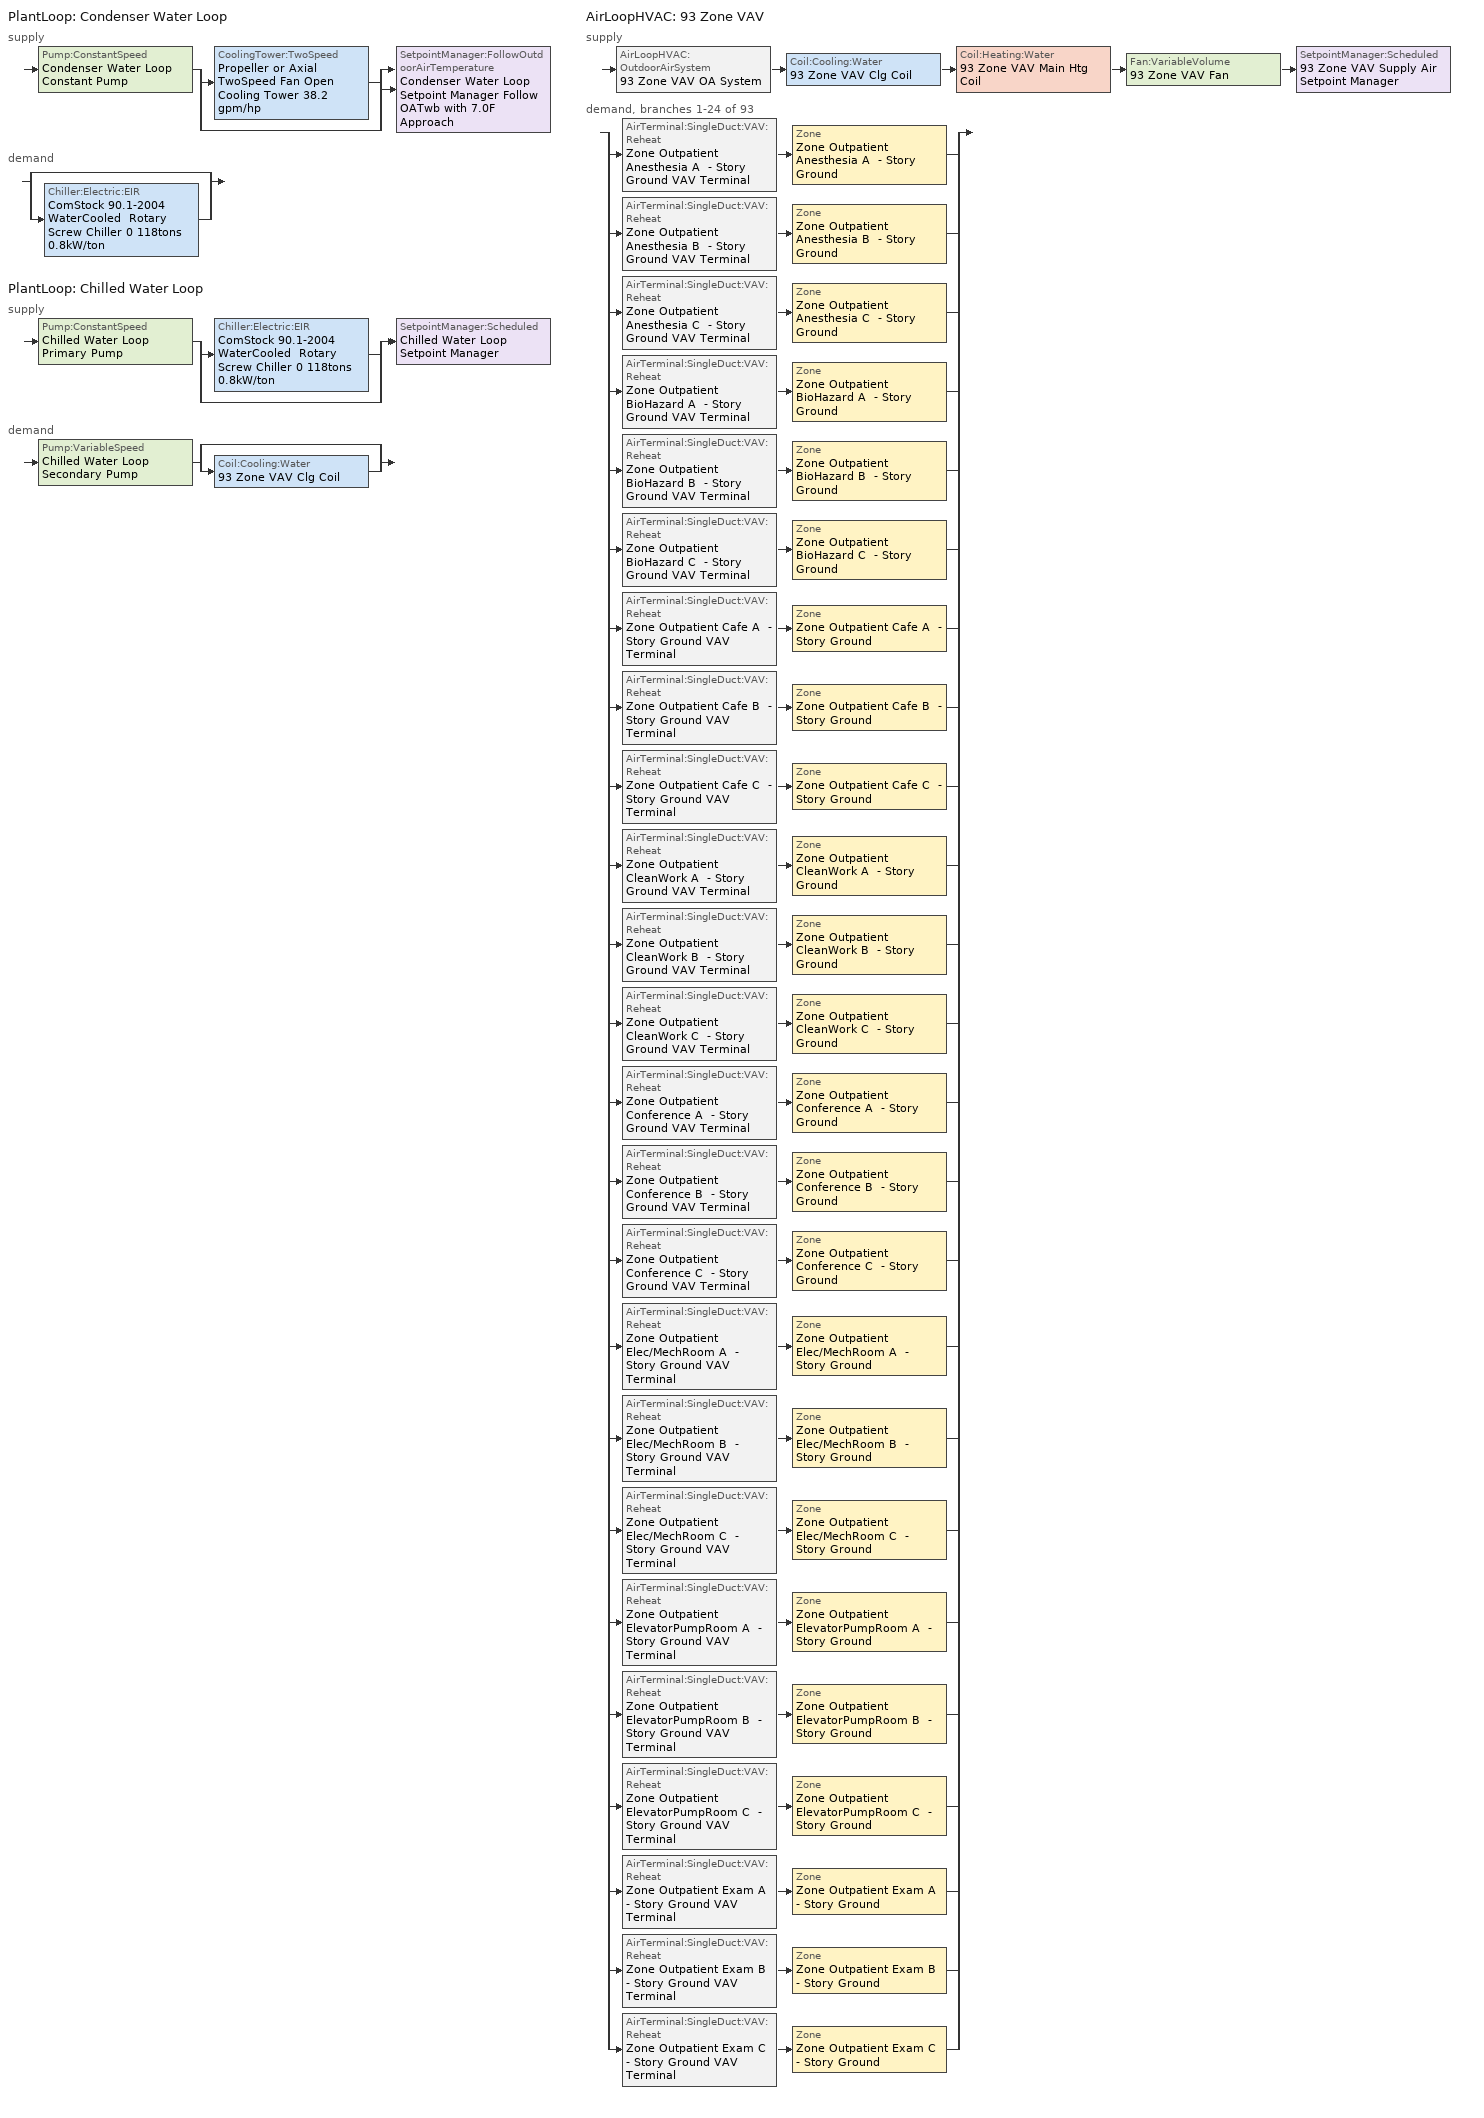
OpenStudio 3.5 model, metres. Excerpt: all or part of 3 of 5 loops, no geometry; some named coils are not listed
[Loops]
PlantLoop 'Condenser Water Loop'
 supply: Pump:ConstantSpeed 'Condenser Water Loop Constant Pump' > split
  | CoolingTower:TwoSpeed 'Propeller or Axial TwoSpeed Fan Open Cooling Tower 38.2 gpm/hp'
  | bypass
  join > SetpointManager:FollowOutdoorAirTemperature 'Condenser Water Loop Setpoint Manager Follow OATwb with 7.0F Approach'
 demand: split
  | bypass
  | Chiller:Electric:EIR 'ComStock 90.1-2004 WaterCooled  Rotary Screw Chiller 0 118tons 0.8kW/ton'
PlantLoop 'Chilled Water Loop'
 supply: Pump:ConstantSpeed 'Chilled Water Loop Primary Pump' > split
  | Chiller:Electric:EIR 'ComStock 90.1-2004 WaterCooled  Rotary Screw Chiller 0 118tons 0.8kW/ton'
  | bypass
  join > SetpointManager:Scheduled 'Chilled Water Loop Setpoint Manager'
 demand: Pump:VariableSpeed 'Chilled Water Loop Secondary Pump' > split
  | bypass
  | Coil:Cooling:Water '93 Zone VAV Clg Coil'
AirLoopHVAC '93 Zone VAV'
 supply: AirLoopHVAC:OutdoorAirSystem '93 Zone VAV OA System' > Coil:Cooling:Water '93 Zone VAV Clg Coil' > Coil:Heating:Water '93 Zone VAV Main Htg Coil' > Fan:VariableVolume '93 Zone VAV Fan' > SetpointManager:Scheduled '93 Zone VAV Supply Air Setpoint Manager'
 demand, branches 1-24 of 93: split
  | AirTerminal:SingleDuct:VAV:Reheat 'Zone Outpatient Anesthesia A  - Story Ground VAV Terminal' > Zone 'Zone Outpatient Anesthesia A  - Story Ground'
  | AirTerminal:SingleDuct:VAV:Reheat 'Zone Outpatient Anesthesia B  - Story Ground VAV Terminal' > Zone 'Zone Outpatient Anesthesia B  - Story Ground'
  | AirTerminal:SingleDuct:VAV:Reheat 'Zone Outpatient Anesthesia C  - Story Ground VAV Terminal' > Zone 'Zone Outpatient Anesthesia C  - Story Ground'
  | AirTerminal:SingleDuct:VAV:Reheat 'Zone Outpatient BioHazard A  - Story Ground VAV Terminal' > Zone 'Zone Outpatient BioHazard A  - Story Ground'
  | AirTerminal:SingleDuct:VAV:Reheat 'Zone Outpatient BioHazard B  - Story Ground VAV Terminal' > Zone 'Zone Outpatient BioHazard B  - Story Ground'
  | AirTerminal:SingleDuct:VAV:Reheat 'Zone Outpatient BioHazard C  - Story Ground VAV Terminal' > Zone 'Zone Outpatient BioHazard C  - Story Ground'
  | AirTerminal:SingleDuct:VAV:Reheat 'Zone Outpatient Cafe A  - Story Ground VAV Terminal' > Zone 'Zone Outpatient Cafe A  - Story Ground'
  | AirTerminal:SingleDuct:VAV:Reheat 'Zone Outpatient Cafe B  - Story Ground VAV Terminal' > Zone 'Zone Outpatient Cafe B  - Story Ground'
  | AirTerminal:SingleDuct:VAV:Reheat 'Zone Outpatient Cafe C  - Story Ground VAV Terminal' > Zone 'Zone Outpatient Cafe C  - Story Ground'
  | AirTerminal:SingleDuct:VAV:Reheat 'Zone Outpatient CleanWork A  - Story Ground VAV Terminal' > Zone 'Zone Outpatient CleanWork A  - Story Ground'
  | AirTerminal:SingleDuct:VAV:Reheat 'Zone Outpatient CleanWork B  - Story Ground VAV Terminal' > Zone 'Zone Outpatient CleanWork B  - Story Ground'
  | AirTerminal:SingleDuct:VAV:Reheat 'Zone Outpatient CleanWork C  - Story Ground VAV Terminal' > Zone 'Zone Outpatient CleanWork C  - Story Ground'
  | AirTerminal:SingleDuct:VAV:Reheat 'Zone Outpatient Conference A  - Story Ground VAV Terminal' > Zone 'Zone Outpatient Conference A  - Story Ground'
  | AirTerminal:SingleDuct:VAV:Reheat 'Zone Outpatient Conference B  - Story Ground VAV Terminal' > Zone 'Zone Outpatient Conference B  - Story Ground'
  | AirTerminal:SingleDuct:VAV:Reheat 'Zone Outpatient Conference C  - Story Ground VAV Terminal' > Zone 'Zone Outpatient Conference C  - Story Ground'
  | AirTerminal:SingleDuct:VAV:Reheat 'Zone Outpatient Elec/MechRoom A  - Story Ground VAV Terminal' > Zone 'Zone Outpatient Elec/MechRoom A  - Story Ground'
  | AirTerminal:SingleDuct:VAV:Reheat 'Zone Outpatient Elec/MechRoom B  - Story Ground VAV Terminal' > Zone 'Zone Outpatient Elec/MechRoom B  - Story Ground'
  | AirTerminal:SingleDuct:VAV:Reheat 'Zone Outpatient Elec/MechRoom C  - Story Ground VAV Terminal' > Zone 'Zone Outpatient Elec/MechRoom C  - Story Ground'
  | AirTerminal:SingleDuct:VAV:Reheat 'Zone Outpatient ElevatorPumpRoom A  - Story Ground VAV Terminal' > Zone 'Zone Outpatient ElevatorPumpRoom A  - Story Ground'
  | AirTerminal:SingleDuct:VAV:Reheat 'Zone Outpatient ElevatorPumpRoom B  - Story Ground VAV Terminal' > Zone 'Zone Outpatient ElevatorPumpRoom B  - Story Ground'
  | AirTerminal:SingleDuct:VAV:Reheat 'Zone Outpatient ElevatorPumpRoom C  - Story Ground VAV Terminal' > Zone 'Zone Outpatient ElevatorPumpRoom C  - Story Ground'
  | AirTerminal:SingleDuct:VAV:Reheat 'Zone Outpatient Exam A  - Story Ground VAV Terminal' > Zone 'Zone Outpatient Exam A  - Story Ground'
  | AirTerminal:SingleDuct:VAV:Reheat 'Zone Outpatient Exam B  - Story Ground VAV Terminal' > Zone 'Zone Outpatient Exam B  - Story Ground'
  | AirTerminal:SingleDuct:VAV:Reheat 'Zone Outpatient Exam C  - Story Ground VAV Terminal' > Zone 'Zone Outpatient Exam C  - Story Ground'
[SizingPeriod:DesignDay] Barometric Pressure {Pa}=97784; Sky Clearness=0; Rain Indicator=No; Snow Indicator=No; Day of Month=21; Daylight Saving Time Indicator=No; Humidity Condition Type=Wetbulb; Dry-Bulb Temperature Range Modifier Type=DefaultMultipliers
Name | Maximum Dry-Bulb Temperature {C} | Daily Dry-Bulb Temperature Range {deltaC} | Wind Speed {m/s} | Wind Direction {deg} | Month | Day Type | Wetbulb or DewPoint at Maximum Dry-Bulb {C} | Solar Model Indicator | ASHRAE Clear Sky Optical Depth for Beam Irradiance | ASHRAE Clear Sky Optical Depth for Diffuse Irradiance
Knoxville Municipal Ann Htg 99% Condns DB 1 | -6.2 | 0 | 2.5 | 50 | 1 | WinterDesignDay | -6.2 | ASHRAEClearSky
Knoxville Municipal Ann Htg 99.6% Condns DB 1 | -8.6 | 0 | 2.5 | 50 | 1 | WinterDesignDay | -8.6 | ASHRAEClearSky
Knoxville Municipal Ann Htg Wind 99% Condns WS=>MCDB 1 | 12 | 0 | 9.6 | 50 | 1 | WinterDesignDay | 12 | ASHRAEClearSky
Knoxville Municipal April .4% Condns DB=>MCWB 1 | 29.1 | 12 | 3.2 | 260 | 4 | SummerDesignDay | 19 | ASHRAETau | 0.393 | 2.299
Knoxville Municipal April .4% Condns WB=>MCDB 1 | 26.6 | 12 | 3.2 | 260 | 4 | SummerDesignDay | 21.1 | ASHRAETau | 0.393 | 2.299
Knoxville Municipal August .4% Condns DB=>MCWB 1 | 35.7 | 10.6 | 3.2 | 260 | 8 | SummerDesignDay | 23.8 | ASHRAETau | 0.443 | 2.198
Knoxville Municipal August .4% Condns WB=>MCDB 1 | 31.7 | 10.6 | 3.2 | 260 | 8 | SummerDesignDay | 25.6 | ASHRAETau | 0.443 | 2.198
Knoxville Municipal December .4% Condns DB=>MCWB 1 | 20.5 | 9.4 | 3.2 | 260 | 12 | SummerDesignDay | 16.8 | ASHRAETau | 0.336 | 2.601
Knoxville Municipal December .4% Condns WB=>MCDB 1 | 19.8 | 9.4 | 3.2 | 260 | 12 | SummerDesignDay | 17.4 | ASHRAETau | 0.336 | 2.601
Knoxville Municipal February .4% Condns DB=>MCWB 1 | 21.9 | 10.2 | 3.2 | 260 | 2 | SummerDesignDay | 15.6 | ASHRAETau | 0.342 | 2.523
Knoxville Municipal February .4% Condns WB=>MCDB 1 | 20.2 | 10.2 | 3.2 | 260 | 2 | SummerDesignDay | 16.8 | ASHRAETau | 0.342 | 2.523
Knoxville Municipal January .4% Condns DB=>MCWB 1 | 20.6 | 9.5 | 3.2 | 260 | 1 | SummerDesignDay | 15.3 | ASHRAETau | 0.331 | 2.605
Knoxville Municipal January .4% Condns WB=>MCDB 1 | 19.1 | 9.5 | 3.2 | 260 | 1 | SummerDesignDay | 16 | ASHRAETau | 0.331 | 2.605
Knoxville Municipal July .4% Condns DB=>MCWB 1 | 35.7 | 10.3 | 3.2 | 260 | 7 | SummerDesignDay | 23.7 | ASHRAETau | 0.455 | 2.134
Knoxville Municipal July .4% Condns WB=>MCDB 1 | 31.8 | 10.3 | 3.2 | 260 | 7 | SummerDesignDay | 25.9 | ASHRAETau | 0.455 | 2.134
Knoxville Municipal June .4% Condns DB=>MCWB 1 | 34.1 | 10.8 | 3.2 | 260 | 6 | SummerDesignDay | 22.9 | ASHRAETau | 0.429 | 2.182
Knoxville Municipal June .4% Condns WB=>MCDB 1 | 31.3 | 10.8 | 3.2 | 260 | 6 | SummerDesignDay | 25.2 | ASHRAETau | 0.429 | 2.182
Knoxville Municipal March .4% Condns DB=>MCWB 1 | 26.1 | 11.6 | 3.2 | 260 | 3 | SummerDesignDay | 16.7 | ASHRAETau | 0.369 | 2.413
Knoxville Municipal March .4% Condns WB=>MCDB 1 | 24 | 11.6 | 3.2 | 260 | 3 | SummerDesignDay | 18.3 | ASHRAETau | 0.369 | 2.413
Knoxville Municipal May .4% Condns DB=>MCWB 1 | 31.1 | 11.5 | 3.2 | 260 | 5 | SummerDesignDay | 21.2 | ASHRAETau | 0.411 | 2.209
Knoxville Municipal May .4% Condns WB=>MCDB 1 | 28.4 | 11.5 | 3.2 | 260 | 5 | SummerDesignDay | 23.5 | ASHRAETau | 0.411 | 2.209
Knoxville Municipal November .4% Condns DB=>MCWB 1 | 24.7 | 11.2 | 3.2 | 260 | 11 | SummerDesignDay | 17.6 | ASHRAETau | 0.353 | 2.525
Knoxville Municipal November .4% Condns WB=>MCDB 1 | 22.7 | 11.2 | 3.2 | 260 | 11 | SummerDesignDay | 19.4 | ASHRAETau | 0.353 | 2.525
Knoxville Municipal October .4% Condns DB=>MCWB 1 | 28.5 | 12.1 | 3.2 | 260 | 10 | SummerDesignDay | 20.5 | ASHRAETau | 0.372 | 2.443
Knoxville Municipal October .4% Condns WB=>MCDB 1 | 26.4 | 12.1 | 3.2 | 260 | 10 | SummerDesignDay | 21.9 | ASHRAETau | 0.372 | 2.443
Knoxville Municipal September .4% Condns DB=>MCWB 1 | 33.5 | 10.9 | 3.2 | 260 | 9 | SummerDesignDay | 21.7 | ASHRAETau | 0.404 | 2.354
Knoxville Municipal September .4% Condns WB=>MCDB 1 | 29.6 | 10.9 | 3.2 | 260 | 9 | SummerDesignDay | 24.1 | ASHRAETau | 0.404 | 2.354
[Sizing:Zone] Zone Cooling Design Supply Air Temperature Input Method=SupplyAirTemperature; Zone Cooling Design Supply Air Temperature {C}=12.7778; Zone Cooling Design Supply Air Temperature Difference {deltaC}=11.11; Zone Heating Design Supply Air Temperature Input Method=SupplyAirTemperature; Zone Heating Design Supply Air Temperature {C}=40; Zone Heating Design Supply Air Temperature Difference {deltaC}=11.11; Zone Cooling Design Supply Air Humidity Ratio {kg-H2O/kg-air}=0.0085; Zone Heating Design Supply Air Humidity Ratio {kg-H2O/kg-air}=0.008; Cooling Design Air Flow Method=DesignDayWithLimit; Heating Design Air Flow Method=DesignDay; Account for Dedicated Outdoor Air System=No; Dedicated Outdoor Air System Control Strategy=NeutralSupplyAir; Dedicated Outdoor Air Low Setpoint Temperature for Design {C}=autosize; Dedicated Outdoor Air High Setpoint Temperature for Design {C}=autosize; Zone Load Sizing Method=Sensible Load Only No Latent Load; Zone Latent Cooling Design Supply Air Humidity Ratio Input Method=HumidityRatioDifference; Zone Cooling Design Supply Air Humidity Ratio Difference {kgWater/kgDryAir}=0.005; Zone Latent Heating Design Supply Air Humidity Ratio Input Method=HumidityRatioDifference; Zone Humidification Design Supply Air Humidity Ratio Difference {kgWater/kgDryAir}=0.005
Zone Outpatient BioHazard A  - Story Ground; Zone Outpatient BioHazard B  - Story Ground; Zone Outpatient BioHazard C  - Story Ground; Zone Outpatient ElevatorPumpRoom A  - Story Ground; Zone Outpatient ElevatorPumpRoom B  - Story Ground; Zone Outpatient ElevatorPumpRoom C  - Story Ground; Zone Outpatient Anesthesia A  - Story Ground; Zone Outpatient Anesthesia B  - Story Ground; Zone Outpatient Anesthesia C  - Story Ground; Zone Outpatient CleanWork A  - Story Ground; Zone Outpatient CleanWork B  - Story Ground; Zone Outpatient CleanWork C  - Story Ground; Zone Outpatient Conference A  - Story Ground; Zone Outpatient Conference B  - Story Ground; Zone Outpatient Conference C  - Story Ground; Zone Outpatient Cafe A  - Story Ground; Zone Outpatient Cafe B  - Story Ground; Zone Outpatient Cafe C  - Story Ground; Zone Outpatient Elec/MechRoom A  - Story Ground; Zone Outpatient Elec/MechRoom B  - Story Ground; Zone Outpatient Elec/MechRoom C  - Story Ground; Zone Outpatient Exam A  - Story Ground; Zone Outpatient Exam B  - Story Ground; Zone Outpatient Exam C  - Story Ground
[Zone equipment]
Zone Outpatient BioHazard A  - Story Ground: Zone Outpatient BioHazard A  - Story Ground VAV Terminal
Zone Outpatient BioHazard B  - Story Ground: Zone Outpatient BioHazard B  - Story Ground VAV Terminal
Zone Outpatient BioHazard C  - Story Ground: Zone Outpatient BioHazard C  - Story Ground VAV Terminal
Zone Outpatient ElevatorPumpRoom A  - Story Ground: Zone Outpatient ElevatorPumpRoom A  - Story Ground VAV Terminal
Zone Outpatient ElevatorPumpRoom B  - Story Ground: Zone Outpatient ElevatorPumpRoom B  - Story Ground VAV Terminal
Zone Outpatient ElevatorPumpRoom C  - Story Ground: Zone Outpatient ElevatorPumpRoom C  - Story Ground VAV Terminal
Zone Outpatient Anesthesia A  - Story Ground: Zone Outpatient Anesthesia A  - Story Ground Exhaust Fan, Zone Outpatient Anesthesia A  - Story Ground VAV Terminal
Zone Outpatient Anesthesia B  - Story Ground: Zone Outpatient Anesthesia B  - Story Ground Exhaust Fan, Zone Outpatient Anesthesia B  - Story Ground VAV Terminal
Zone Outpatient Anesthesia C  - Story Ground: Zone Outpatient Anesthesia C  - Story Ground Exhaust Fan, Zone Outpatient Anesthesia C  - Story Ground VAV Terminal
Zone Outpatient CleanWork A  - Story Ground: Zone Outpatient CleanWork A  - Story Ground VAV Terminal
Zone Outpatient CleanWork B  - Story Ground: Zone Outpatient CleanWork B  - Story Ground VAV Terminal
Zone Outpatient CleanWork C  - Story Ground: Zone Outpatient CleanWork C  - Story Ground VAV Terminal
Zone Outpatient Conference A  - Story Ground: Zone Outpatient Conference A  - Story Ground VAV Terminal
Zone Outpatient Conference B  - Story Ground: Zone Outpatient Conference B  - Story Ground VAV Terminal
Zone Outpatient Conference C  - Story Ground: Zone Outpatient Conference C  - Story Ground VAV Terminal
Zone Outpatient Cafe A  - Story Ground: Zone Outpatient Cafe A  - Story Ground VAV Terminal
Zone Outpatient Cafe B  - Story Ground: Zone Outpatient Cafe B  - Story Ground VAV Terminal
Zone Outpatient Cafe C  - Story Ground: Zone Outpatient Cafe C  - Story Ground VAV Terminal
Zone Outpatient Elec/MechRoom A  - Story Ground: Zone Outpatient Elec/MechRoom A  - Story Ground VAV Terminal
Zone Outpatient Elec/MechRoom B  - Story Ground: Zone Outpatient Elec/MechRoom B  - Story Ground VAV Terminal
Zone Outpatient Elec/MechRoom C  - Story Ground: Zone Outpatient Elec/MechRoom C  - Story Ground VAV Terminal
Zone Outpatient Exam A  - Story Ground: Zone Outpatient Exam A  - Story Ground VAV Terminal
Zone Outpatient Exam B  - Story Ground: Zone Outpatient Exam B  - Story Ground VAV Terminal
Zone Outpatient Exam C  - Story Ground: Zone Outpatient Exam C  - Story Ground VAV Terminal
[Fan:ZoneExhaust] Availability Schedule=OutPatientHealthCare Hours_of_operation; Fan Total Efficiency=0.0660786; Pressure Rise {Pa}=124.544; Flow Fraction Schedule=OutPatientHealthCare Hours_of_operation; System Availability Manager Coupling Mode=Decoupled
Name | Maximum Flow Rate {m3/s}
Zone Outpatient Anesthesia A  - Story Ground Exhaust Fan; Zone Outpatient Anesthesia C  - Story Ground Exhaust Fan | 0.00518538
Zone Outpatient Anesthesia B  - Story Ground Exhaust Fan | 0.0565722
[PlantLoop] Glycol Concentration=0; Plant Loop Volume {m3}=Autocalculate; Load Distribution Scheme=Optimal
Name | Maximum Loop Temperature {C} | Minimum Loop Temperature {C} | Common Pipe Simulation
Condenser Water Loop | 80 | 5
Chilled Water Loop | 40 | 1 | CommonPipe
[Sizing:Plant] Sizing Option=NonCoincident; Zone Timesteps in Averaging Window=1; Coincident Sizing Factor Mode=None
Name | Loop Type | Design Loop Exit Temperature {C} | Loop Design Temperature Difference {deltaC}
Condenser Water Loop | Condenser | 29.4444 | 5.55556
Chilled Water Loop | Cooling | 6.66667 | 5.61111
[SetpointManager:Scheduled] Control Variable=Temperature
Name | Schedule | Setpoint Node or NodeList
Chilled Water Loop Setpoint Manager | Chilled Water Loop Temp - 44F | Chilled Water Loop Supply Outlet Node
93 Zone VAV Supply Air Setpoint Manager | Supply Air Temp - 55.0F | 93 Zone VAV Supply Outlet Node
[Pump:ConstantSpeed] Rated Flow Rate {m3/s}=autosize; Rated Power Consumption {W}=autosize; Fraction of Motor Inefficiencies to Fluid Stream=0; Pump Control Type=Intermittent; Design Power Sizing Method=PowerPerFlowPerPressure; Design Electric Power per Unit Flow Rate {W/(m3/s)}=348701.1; Design Shaft Power per Unit Flow Rate per Unit Head {W-s/m3-Pa}=1.28205
Name | Rated Pump Head {Pa} | Motor Efficiency
Condenser Water Loop Constant Pump | 148557 | 0.895
Chilled Water Loop Primary Pump | 44836 | 0.84
[Pump:VariableSpeed]
Chilled Water Loop Secondary Pump: Rated Pump Head {Pa}=134508; Motor Efficiency=0.875; Fraction of Motor Inefficiencies to Fluid Stream=0; Coefficient 1 of the Part Load Performance Curve=0; Coefficient 2 of the Part Load Performance Curve=0.0205; Coefficient 3 of the Part Load Performance Curve=0.4101; Coefficient 4 of the Part Load Performance Curve=0.5753; Pump Control Type=Intermittent; Skin Loss Radiative Fraction=0.5; Design Power Sizing Method=PowerPerFlowPerPressure; Design Electric Power per Unit Flow Rate {W/(m3/s)}=348701.1; Design Shaft Power per Unit Flow Rate per Unit Head {W-s/m3-Pa}=1.28205; Design Minimum Flow Rate Fraction=0
[SetpointManager:FollowOutdoorAirTemperature]
Condenser Water Loop Setpoint Manager Follow OATwb with 7.0F Approach: Control Variable=Temperature; Reference Temperature Type=OutdoorAirWetBulb; Offset Temperature Difference {deltaC}=3.88889; Maximum Setpoint Temperature {C}=29.4444; Minimum Setpoint Temperature {C}=21.1111; Setpoint Node or NodeList=Condenser Water Loop Supply Outlet Node
[CoolingTower:TwoSpeed]
Propeller or Axial TwoSpeed Fan Open Cooling Tower 38.2 gpm/hp: Design Water Flow Rate {m3/s}=autosize; High Fan Speed Air Flow Rate {m3/s}=autosize; High Fan Speed Fan Power {W}=6595.57; High Fan Speed U-Factor Times Area Value {W/K}=autosize; Low Fan Speed Air Flow Rate {m3/s}=AutoSize; Low Fan Speed Fan Power {W}=1978.67; Low Fan Speed U-Factor Times Area Value {W/K}=AutoSize; Number of Cells=1; Sizing Factor=1; Design Inlet Air Dry-Bulb Temperature {C}=35; Design Inlet Air Wet-Bulb Temperature {C}=25.6; Design Approach Temperature {deltaC}=autosize; Design Range Temperature {deltaC}=autosize
[Chiller:Electric:EIR]
ComStock 90.1-2004 WaterCooled  Rotary Screw Chiller 0 118tons 0.8kW/ton: Reference Capacity {W}=Autosize; Reference COP {W/W}=4.4519; Reference Leaving Chilled Water Temperature {C}=6.66667; Reference Entering Condenser Fluid Temperature {C}=35; Reference Chilled Water Flow Rate {m3/s}=Autosize; Cooling Capacity Function of Temperature Curve=ChlrWtrPosDispPathAAllQRatio_fTchwsTcwsSI; Electric Input to Cooling Output Ratio Function of Temperature Curve=ChlrWtrPosDispPathAAllEIRRatio_fTchwsTcwsSI; Electric Input to Cooling Output Ratio Function of Part Load Ratio Curve=ChlrWtrPosDispPathAAllEIRRatio_fQRatio; Minimum Part Load Ratio=0.15; Maximum Part Load Ratio=1; Optimum Part Load Ratio=1; Minimum Unloading Ratio=0.25; Condenser Type=WaterCooled; Leaving Chilled Water Lower Temperature Limit {C}=2.22222; Chiller Flow Mode=ConstantFlow; Design Heat Recovery Water Flow Rate {m3/s}=0; Sizing Factor=1; Basin Heater Capacity {W/K}=0; Basin Heater Setpoint Temperature {C}=10; Condenser Heat Recovery Relative Capacity Fraction=1
[AirLoopHVAC]
93 Zone VAV: Availability Schedule=93 Zone VAV Occ Sch; Design Supply Air Flow Rate {m3/s}=AutoSize; Design Return Air Flow Fraction of Supply Air Flow=1
[Sizing:System]
93 Zone VAV: Type of Load to Size On=Sensible; Design Outdoor Air Flow Rate {m3/s}=7.77821; Central Heating Maximum System Air Flow Ratio=0.3; Preheat Design Temperature {C}=7.22222; Preheat Design Humidity Ratio {kg-H2O/kg-Air}=0.008; Precool Design Temperature {C}=12.7778; Precool Design Humidity Ratio {kg-H2O/kg-Air}=0.008; Central Cooling Design Supply Air Temperature {C}=12.7778; Central Heating Design Supply Air Temperature {C}=12.7778; Sizing Option=Coincident; 100% Outdoor Air in Cooling=No; 100% Outdoor Air in Heating=No; Central Cooling Design Supply Air Humidity Ratio {kg-H2O/kg-Air}=0.0085; Central Heating Design Supply Air Humidity Ratio {kg-H2O/kg-Air}=0.008; Cooling Design Air Flow Method=DesignDay; Cooling Design Air Flow Rate {m3/s}=0; Heating Design Air Flow Method=DesignDay; Heating Design Air Flow Rate {m3/s}=0; System Outdoor Air Method=ZoneSum; Zone Maximum Outdoor Air Fraction=1; Cooling Supply Air Flow Rate Per Floor Area {m3/s-m2}=0.00996765; Cooling Fraction of Autosized Cooling Supply Air Flow Rate=1; Cooling Supply Air Flow Rate Per Unit Cooling Capacity {m3/s-W}=3.94755e-05; Heating Supply Air Flow Rate Per Floor Area {m3/s-m2}=0.00996765; Heating Fraction of Autosized Heating Supply Air Flow Rate=1; Heating Fraction of Autosized Cooling Supply Air Flow Rate=1; Heating Supply Air Flow Rate Per Unit Heating Capacity {m3/s-W}=3.15882e-05; Cooling Design Capacity Method=CoolingDesignCapacity; Cooling Design Capacity {W}=autosize; Cooling Design Capacity Per Floor Area {W/m2}=234.7; Fraction of Autosized Cooling Design Capacity=1; Heating Design Capacity Method=HeatingDesignCapacity; Heating Design Capacity {W}=autosize; Heating Design Capacity Per Floor Area {W/m2}=157; Fraction of Autosized Heating Design Capacity=1; Central Cooling Capacity Control Method=OnOff
[Fan:VariableVolume]
93 Zone VAV Fan: Availability Schedule=Always On Discrete; Fan Total Efficiency=0.6084; Pressure Rise {Pa}=1389.92; Maximum Flow Rate {m3/s}=Autosize; Fan Power Minimum Flow Rate Input Method=Fraction; Fan Power Minimum Flow Fraction=0.25; Fan Power Minimum Air Flow Rate {m3/s}=0; Motor Efficiency=0.936; Motor In Airstream Fraction=1; Fan Power Coefficient 1=0.04076; Fan Power Coefficient 2=0.0881; Fan Power Coefficient 3=-0.0729; Fan Power Coefficient 4=0.9437; Fan Power Coefficient 5=0
[Controller:WaterCoil]
93 Zone VAV Clg Coil Controller: Water Coil=93 Zone VAV Clg Coil; Action=Reverse; Minimum Actuated Flow {m3/s}=0
[Coil:Cooling:Water]
93 Zone VAV Clg Coil: Availability Schedule=Always On Discrete; Design Inlet Water Temperature {C}=Autosize; Heat Exchanger Configuration=CrossFlow
[Controller:OutdoorAir]
93 Zone VAV OA Controller: Minimum Outdoor Air Flow Rate {m3/s}=autosize; Maximum Outdoor Air Flow Rate {m3/s}=Autosize; Economizer Control Type=NoEconomizer; Economizer Control Action Type=ModulateFlow; Economizer Maximum Limit Dry-Bulb Temperature {C}=12.7778; Economizer Maximum Limit Enthalpy {J/kg}=64000; Lockout Type=LockoutWithHeating; Minimum Limit Type=FixedMinimum; Minimum Outdoor Air Schedule=Always On Discrete; Controller Mechanical Ventilation=93 Zone VAV Vent Controller; High Humidity Control=No; Heat Recovery Bypass Control Type=BypassWhenWithinEconomizerLimits
[Controller:MechanicalVentilation]
93 Zone VAV Vent Controller: Availability Schedule=Always On Discrete; System Outdoor Air Method=ZoneSum
[AirLoopHVAC:OutdoorAirSystem]
93 Zone VAV OA System: Controller=93 Zone VAV OA Controller
[AirTerminal:SingleDuct:VAV:Reheat] Availability Schedule=Always On Discrete; Maximum Air Flow Rate {m3/s}=AutoSize; Zone Minimum Air Flow Input Method=Constant; Constant Minimum Air Flow Fraction=0.4; Fixed Minimum Air Flow Rate {m3/s}=0; Maximum Hot Water or Steam Flow Rate {m3/s}=AutoSize; Minimum Hot Water or Steam Flow Rate {m3/s}=0; Convergence Tolerance=0.001; Damper Heating Action=Normal; Maximum Flow per Zone Floor Area During Reheat {m3/s-m2}=AutoSize; Maximum Flow Fraction During Reheat=0.6; Maximum Reheat Air Temperature {C}=40
Name | Reheat Coil | Control For Outdoor Air
Zone Outpatient Anesthesia A  - Story Ground VAV Terminal | Zone Outpatient Anesthesia A  - Story Ground Reheat Coil | Yes
Zone Outpatient Anesthesia B  - Story Ground VAV Terminal | Zone Outpatient Anesthesia B  - Story Ground Reheat Coil | Yes
Zone Outpatient Anesthesia C  - Story Ground VAV Terminal | Zone Outpatient Anesthesia C  - Story Ground Reheat Coil | Yes
Zone Outpatient BioHazard A  - Story Ground VAV Terminal | Zone Outpatient BioHazard A  - Story Ground Reheat Coil | Yes
Zone Outpatient BioHazard B  - Story Ground VAV Terminal | Zone Outpatient BioHazard B  - Story Ground Reheat Coil | Yes
Zone Outpatient BioHazard C  - Story Ground VAV Terminal | Zone Outpatient BioHazard C  - Story Ground Reheat Coil | No
Zone Outpatient Cafe A  - Story Ground VAV Terminal | Zone Outpatient Cafe A  - Story Ground Reheat Coil | No
Zone Outpatient Cafe B  - Story Ground VAV Terminal | Zone Outpatient Cafe B  - Story Ground Reheat Coil | No
Zone Outpatient Cafe C  - Story Ground VAV Terminal | Zone Outpatient Cafe C  - Story Ground Reheat Coil | No
Zone Outpatient CleanWork A  - Story Ground VAV Terminal | Zone Outpatient CleanWork A  - Story Ground Reheat Coil | No
Zone Outpatient CleanWork B  - Story Ground VAV Terminal | Zone Outpatient CleanWork B  - Story Ground Reheat Coil | No
Zone Outpatient CleanWork C  - Story Ground VAV Terminal | Zone Outpatient CleanWork C  - Story Ground Reheat Coil | No
Zone Outpatient Conference A  - Story Ground VAV Terminal | Zone Outpatient Conference A  - Story Ground Reheat Coil | No
Zone Outpatient Conference B  - Story Ground VAV Terminal | Zone Outpatient Conference B  - Story Ground Reheat Coil | No
Zone Outpatient Conference C  - Story Ground VAV Terminal | Zone Outpatient Conference C  - Story Ground Reheat Coil | No
Zone Outpatient Elec/MechRoom A  - Story Ground VAV Terminal | Zone Outpatient Elec/MechRoom A  - Story Ground Reheat Coil | No
Zone Outpatient Elec/MechRoom B  - Story Ground VAV Terminal | Zone Outpatient Elec/MechRoom B  - Story Ground Reheat Coil | No
Zone Outpatient Elec/MechRoom C  - Story Ground VAV Terminal | Zone Outpatient Elec/MechRoom C  - Story Ground Reheat Coil | No
Zone Outpatient ElevatorPumpRoom A  - Story Ground VAV Terminal | Zone Outpatient ElevatorPumpRoom A  - Story Ground Reheat Coil | No
Zone Outpatient ElevatorPumpRoom B  - Story Ground VAV Terminal | Zone Outpatient ElevatorPumpRoom B  - Story Ground Reheat Coil | No
Zone Outpatient ElevatorPumpRoom C  - Story Ground VAV Terminal | Zone Outpatient ElevatorPumpRoom C  - Story Ground Reheat Coil | No
Zone Outpatient Exam A  - Story Ground VAV Terminal | Zone Outpatient Exam A  - Story Ground Reheat Coil | No
Zone Outpatient Exam B  - Story Ground VAV Terminal | Zone Outpatient Exam B  - Story Ground Reheat Coil | No
Zone Outpatient Exam C  - Story Ground VAV Terminal | Zone Outpatient Exam C  - Story Ground Reheat Coil | No
[Schedule:Ruleset]
Name | Default Day Schedule | Summer Design Day Schedule | Winter Design Day Schedule
OutPatientHealthCare Hours_of_operation | OutPatientHealthCare Hours_of_operation Default | OutPatientHealthCare Hours_of_operation Summer Design Day | OutPatientHealthCare Hours_of_operation Winter Design Day
Chilled Water Loop Temp - 44F | Chilled Water Loop Temp - 44F Default
Supply Air Temp - 55.0F | Supply Air Temp - 55.0F Default
93 Zone VAV Occ Sch | 93 Zone VAV Occ Sch Default | 93 Zone VAV Occ Sch Summer Design Day | 93 Zone VAV Occ Sch Winter Design Day
[Schedule:Day]
OutPatientHealthCare Hours_of_operation Default; autogen OutPatientHealthCare Hours_of_operation 0_day_sch; autogen OutPatientHealthCare Hours_of_operation 1_day_sch: Yes, 24, 0, 1
OutPatientHealthCare Hours_of_operation Winter Design Day; OutPatientHealthCare Hours_of_operation Summer Design Day; 93 Zone VAV Occ Sch Winter Design Day; 93 Zone VAV Occ Sch Summer Design Day: 24, 0, 1
Chilled Water Loop Temp - 44F Default: 24, 0, 6.66667
Supply Air Temp - 55.0F Default; autogen Supply Air Temp - 55.0F 0_day_sch; autogen Supply Air Temp - 55.0F 1_day_sch: Yes, 24, 0, 12.7778
93 Zone VAV Occ Sch Default: 6, 0, 0, 22, 45, 1, 24, 0, 0
93 Zone VAV Occ Sch Saturday: 7, 15, 0, 19, 15, 1, 24, 0, 0
93 Zone VAV Occ Sch Sunday: 24, 0, 0
[Schedule:Rule]
Name | Schedule Ruleset | Rule Order | Day Schedule | Apply Sunday | Apply Monday | Apply Tuesday | Apply Wednesday | Apply Thursday | Apply Friday | Apply Saturday | Date Specification Type | Specific Month 1 | Specific Day 1 | Specific Month 2 | Specific Day 2 | Specific Month 3 | Specific Day 3 | Specific Month 4 | Specific Day 4 | Specific Month 5 | Specific Day 5 | Specific Month 6 | Specific Day 6 | Specific Month 7 | Specific Day 7 | Specific Month 8 | Specific Day 8 | Specific Month 9 | Specific Day 9 | Specific Month 10 | Specific Day 10 | Specific Month 11 | Specific Day 11 | Specific Month 12 | Specific Day 12 | Specific Month 13 | Specific Day 13 | Specific Month 14 | Specific Day 14 | Specific Month 15 | Specific Day 15 | Specific Month 16 | Specific Day 16 | Specific Month 17 | Specific Day 17 | Specific Month 18 | Specific Day 18 | Specific Month 19 | Specific Day 19 | Specific Month 20 | Specific Day 20 | Specific Month 21 | Specific Day 21 | Specific Month 22 | Specific Day 22 | Specific Month 23 | Specific Day 23 | Specific Month 24 | Specific Day 24 | Specific Month 25 | Specific Day 25 | Specific Month 26 | Specific Day 26 | Specific Month 27 | Specific Day 27 | Specific Month 28 | Specific Day 28 | Specific Month 29 | Specific Day 29 | Specific Month 30 | Specific Day 30 | Specific Month 31 | Specific Day 31 | Specific Month 32 | Specific Day 32 | Specific Month 33 | Specific Day 33 | Specific Month 34 | Specific Day 34 | Specific Month 35 | Specific Day 35 | Specific Month 36 | Specific Day 36 | Specific Month 37 | Specific Day 37 | Specific Month 38 | Specific Day 38 | Specific Month 39 | Specific Day 39 | Specific Month 40 | Specific Day 40 | Specific Month 41 | Specific Day 41 | Specific Month 42 | Specific Day 42 | Specific Month 43 | Specific Day 43 | Specific Month 44 | Specific Day 44 | Specific Month 45 | Specific Day 45 | Specific Month 46 | Specific Day 46 | Specific Month 47 | Specific Day 47 | Specific Month 48 | Specific Day 48 | Specific Month 49 | Specific Day 49 | Specific Month 50 | Specific Day 50 | Specific Month 51 | Specific Day 51 | Specific Month 52 | Specific Day 52 | Start Month | Start Day | End Month | End Day
autogen OutPatientHealthCare Hours_of_operation 0 | OutPatientHealthCare Hours_of_operation | 0 | autogen OutPatientHealthCare Hours_of_operation 0_day_sch | Yes | Yes | Yes | Yes | Yes | Yes | Yes | SpecificDates | 1 | 2 | 1 | 9 | 1 | 16 | 1 | 23 | 1 | 30 | 2 | 6 | 2 | 13 | 2 | 20 | 2 | 27 | 3 | 5 | 3 | 12 | 3 | 19 | 3 | 26 | 4 | 2 | 4 | 9 | 4 | 16 | 4 | 23 | 4 | 30 | 5 | 7 | 5 | 14 | 5 | 21 | 5 | 28 | 6 | 4 | 6 | 11 | 6 | 18 | 6 | 25 | 7 | 2 | 7 | 9 | 7 | 16 | 7 | 23 | 7 | 30 | 8 | 6 | 8 | 13 | 8 | 20 | 8 | 27 | 9 | 3 | 9 | 10 | 9 | 17 | 9 | 24 | 10 | 1 | 10 | 8 | 10 | 15 | 10 | 22 | 10 | 29 | 11 | 5 | 11 | 12 | 11 | 19 | 11 | 26 | 12 | 3 | 12 | 10 | 12 | 17 | 12 | 24
autogen OutPatientHealthCare Hours_of_operation 1 | OutPatientHealthCare Hours_of_operation | 1 | autogen OutPatientHealthCare Hours_of_operation 1_day_sch | Yes | Yes | Yes | Yes | Yes | Yes | Yes | SpecificDates | 1 | 3 | 1 | 10 | 1 | 17 | 1 | 24 | 1 | 31 | 2 | 7 | 2 | 14 | 2 | 21 | 2 | 28 | 3 | 6 | 3 | 13 | 3 | 20 | 3 | 27 | 4 | 3 | 4 | 10 | 4 | 17 | 4 | 24 | 5 | 1 | 5 | 8 | 5 | 15 | 5 | 22 | 5 | 29 | 6 | 5 | 6 | 12 | 6 | 19 | 6 | 26 | 7 | 3 | 7 | 10 | 7 | 17 | 7 | 24 | 7 | 31 | 8 | 7 | 8 | 14 | 8 | 21 | 8 | 28 | 9 | 4 | 9 | 11 | 9 | 18 | 9 | 25 | 10 | 2 | 10 | 9 | 10 | 16 | 10 | 23 | 10 | 30 | 11 | 6 | 11 | 13 | 11 | 20 | 11 | 27 | 12 | 4 | 12 | 11 | 12 | 18 | 12 | 25
autogen Supply Air Temp - 55.0F 0 | Supply Air Temp - 55.0F | 0 | autogen Supply Air Temp - 55.0F 0_day_sch | Yes | Yes | Yes | Yes | Yes | Yes | Yes | SpecificDates | 1 | 2 | 1 | 9 | 1 | 16 | 1 | 23 | 1 | 30 | 2 | 6 | 2 | 13 | 2 | 20 | 2 | 27 | 3 | 5 | 3 | 12 | 3 | 19 | 3 | 26 | 4 | 2 | 4 | 9 | 4 | 16 | 4 | 23 | 4 | 30 | 5 | 7 | 5 | 14 | 5 | 21 | 5 | 28 | 6 | 4 | 6 | 11 | 6 | 18 | 6 | 25 | 7 | 2 | 7 | 9 | 7 | 16 | 7 | 23 | 7 | 30 | 8 | 6 | 8 | 13 | 8 | 20 | 8 | 27 | 9 | 3 | 9 | 10 | 9 | 17 | 9 | 24 | 10 | 1 | 10 | 8 | 10 | 15 | 10 | 22 | 10 | 29 | 11 | 5 | 11 | 12 | 11 | 19 | 11 | 26 | 12 | 3 | 12 | 10 | 12 | 17 | 12 | 24
autogen Supply Air Temp - 55.0F 1 | Supply Air Temp - 55.0F | 1 | autogen Supply Air Temp - 55.0F 1_day_sch | Yes | Yes | Yes | Yes | Yes | Yes | Yes | SpecificDates | 1 | 3 | 1 | 10 | 1 | 17 | 1 | 24 | 1 | 31 | 2 | 7 | 2 | 14 | 2 | 21 | 2 | 28 | 3 | 6 | 3 | 13 | 3 | 20 | 3 | 27 | 4 | 3 | 4 | 10 | 4 | 17 | 4 | 24 | 5 | 1 | 5 | 8 | 5 | 15 | 5 | 22 | 5 | 29 | 6 | 5 | 6 | 12 | 6 | 19 | 6 | 26 | 7 | 3 | 7 | 10 | 7 | 17 | 7 | 24 | 7 | 31 | 8 | 7 | 8 | 14 | 8 | 21 | 8 | 28 | 9 | 4 | 9 | 11 | 9 | 18 | 9 | 25 | 10 | 2 | 10 | 9 | 10 | 16 | 10 | 23 | 10 | 30 | 11 | 6 | 11 | 13 | 11 | 20 | 11 | 27 | 12 | 4 | 12 | 11 | 12 | 18 | 12 | 25
93 Zone VAV Occ Sch Saturday Rule | 93 Zone VAV Occ Sch | 1 | 93 Zone VAV Occ Sch Saturday |  |  |  |  |  |  | Yes | DateRange |  |  |  |  |  |  |  |  |  |  |  |  |  |  |  |  |  |  |  |  |  |  |  |  |  |  |  |  |  |  |  |  |  |  |  |  |  |  |  |  |  |  |  |  |  |  |  |  |  |  |  |  |  |  |  |  |  |  |  |  |  |  |  |  |  |  |  |  |  |  |  |  |  |  |  |  |  |  |  |  |  |  |  |  |  |  |  |  |  |  |  |  |  |  |  |  |  |  |  |  |  |  |  |  | 1 | 1 | 12 | 24
93 Zone VAV Occ Sch Sunday Rule | 93 Zone VAV Occ Sch | 0 | 93 Zone VAV Occ Sch Sunday | Yes |  |  |  |  |  |  | DateRange |  |  |  |  |  |  |  |  |  |  |  |  |  |  |  |  |  |  |  |  |  |  |  |  |  |  |  |  |  |  |  |  |  |  |  |  |  |  |  |  |  |  |  |  |  |  |  |  |  |  |  |  |  |  |  |  |  |  |  |  |  |  |  |  |  |  |  |  |  |  |  |  |  |  |  |  |  |  |  |  |  |  |  |  |  |  |  |  |  |  |  |  |  |  |  |  |  |  |  |  |  |  |  |  | 1 | 1 | 12 | 31
[Schedule:Constant]
Always On Discrete: Value=1
[Curve:Biquadratic] Minimum Value of x=4.44; Maximum Value of x=12.22; Minimum Value of y=15.56; Maximum Value of y=29.44
Name | Coefficient1 Constant | Coefficient2 x | Coefficient3 x**2 | Coefficient4 y | Coefficient5 y**2 | Coefficient6 x*y | Minimum Curve Output | Maximum Curve Output
ChlrWtrPosDispPathAAllQRatio_fTchwsTcwsSI | 0.96744 | 0.037082 | 0.000434 | -0.005837 | -4.9e-05 | -0.000274 | 0.89 | 1.33
ChlrWtrPosDispPathAAllEIRRatio_fTchwsTcwsSI | 0.665307 | -0.009339 | 0.000483 | 0.009492 | 0.000544 | -0.000864 | 0.74 | 1.27
[Curve:Quadratic]
ChlrWtrPosDispPathAAllEIRRatio_fQRatio: Coefficient1 Constant=0.310965; Coefficient2 x=0.322519; Coefficient3 x**2=0.372745; Minimum Value of x=0.1; Maximum Value of x=1; Minimum Curve Output=0.35
